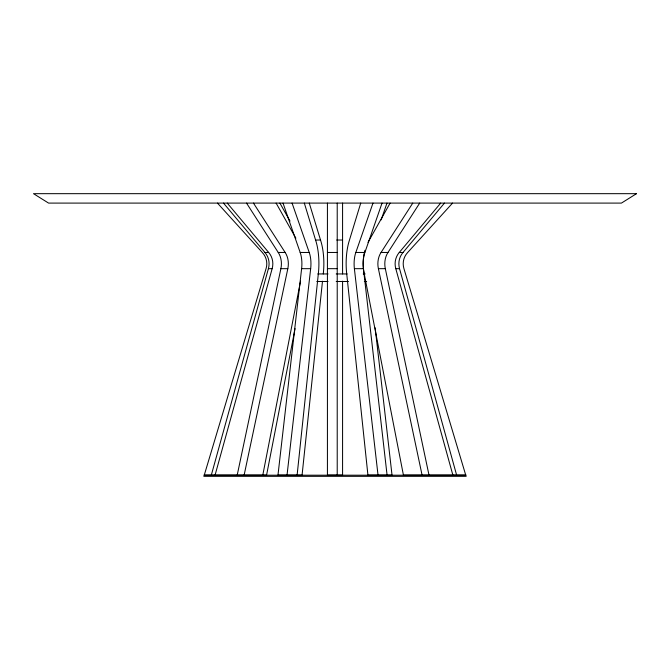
<?xml version="1.0" encoding="UTF-8"?>
<svg xmlns="http://www.w3.org/2000/svg" width="670" height="670" viewBox="0 0 670 670"><rect width="100%" height="100%" fill="white"/><g stroke="black" fill="none" stroke-linecap="round" stroke-linejoin="round"><path stroke-width="1" d="M297.12 475.122L318.317 273.946A36.071 13.802 -90 0 0 315.578 240.028L304.322 203.094M322.496 281.207L302.07 475.122L277.975 475.122L301.617 268.67A16.432 6.29 90 0 0 300.177 252.464L283.016 203.094M287.028 475.122L310.671 268.67A16.432 6.29 90 0 0 309.23 252.464L292.07 203.094M262.791 475.122L300.554 281.132M295.093 328.61L266.576 475.122L204.266 475.122L266.057 268.67A16.432 16.432 0 0 0 262.288 252.464L217.448 203.094M237.205 475.122L280.889 268.67A16.432 11.616 -90 0 0 278.226 252.464L246.518 203.094M244.131 475.122L287.824 268.67A16.432 11.616 -90 0 0 285.152 252.464L253.453 203.094M211.318 475.122L268.402 268.67A16.432 15.184 -90 0 0 264.918 252.464L223.495 203.094M215.07 475.122L272.154 268.67A16.432 15.184 -90 0 0 268.67 252.464L227.247 203.094M360.728 203.094L349.48 240.028A36.071 13.802 -90 0 0 346.733 273.946L367.93 475.122L392.025 475.122L375.158 327.806M378.031 475.122L354.38 268.67A16.432 6.29 -90 0 1 355.829 252.464L372.989 203.094M387.084 475.122L363.433 268.67A16.432 6.29 -90 0 1 364.882 252.464L382.034 203.094M381.155 219.877L386.984 203.094M390.116 203.094L369.329 240.028A36.071 25.51 -90 0 0 368.006 242.398M422.083 475.122L378.391 268.67A16.432 11.616 90 0 1 381.054 252.464L412.762 203.094M429.009 475.122L385.325 268.67A16.432 11.616 -90 0 1 387.989 252.464L419.696 203.094M452.878 475.122L395.794 268.67A16.432 15.184 -90 0 1 399.278 252.464L440.701 203.094M456.63 475.122L399.546 268.67A16.432 15.184 -90 0 1 403.03 252.464L444.453 203.094M452.552 203.094L407.712 252.464A16.432 16.432 0 0 0 403.943 268.67L465.734 475.122L403.424 475.122L364.262 273.946A36.071 25.51 -90 0 1 364.949 250.304M315.495 240.028L320.52 240.028A36.071 13.802 -90 0 1 323.267 273.946M336.7 240.028L342.579 240.028M264.918 252.464L268.67 252.464M278.226 252.464L285.152 252.464M300.177 252.464L309.23 252.464M327.421 252.464L337.219 252.464M355.829 252.464L364.882 252.464M381.054 252.464L387.989 252.464M399.278 252.464L403.03 252.464M268.402 268.67L272.154 268.67M280.889 268.67L287.824 268.67M301.617 268.67L310.671 268.67M327.421 268.67L337.219 268.67M354.38 268.67L363.433 268.67M378.391 268.67L385.325 268.67M395.794 268.67L399.546 268.67M317.764 273.946L328.032 273.946M336.206 273.946L347.152 273.946M363.232 273.946L365.192 273.946M316.776 281.484L328.032 281.484M336.206 281.484L348.492 281.484M364.346 281.484L366.624 281.484M203.822 475.197L466.178 475.197M203.822 476.328L466.178 476.328M279.884 203.094L290.026 221.108M276.099 203.094L295.872 238.227M309.272 203.094L320.52 240.028M342.579 203.094L342.579 273.946M342.579 281.182L342.579 475.122L327.421 475.122L327.421 203.094M337.219 203.094L337.219 475.122M636.5 193.672L621.425 203.094L48.575 203.094L33.5 193.672L636.5 193.672"/></g></svg>
